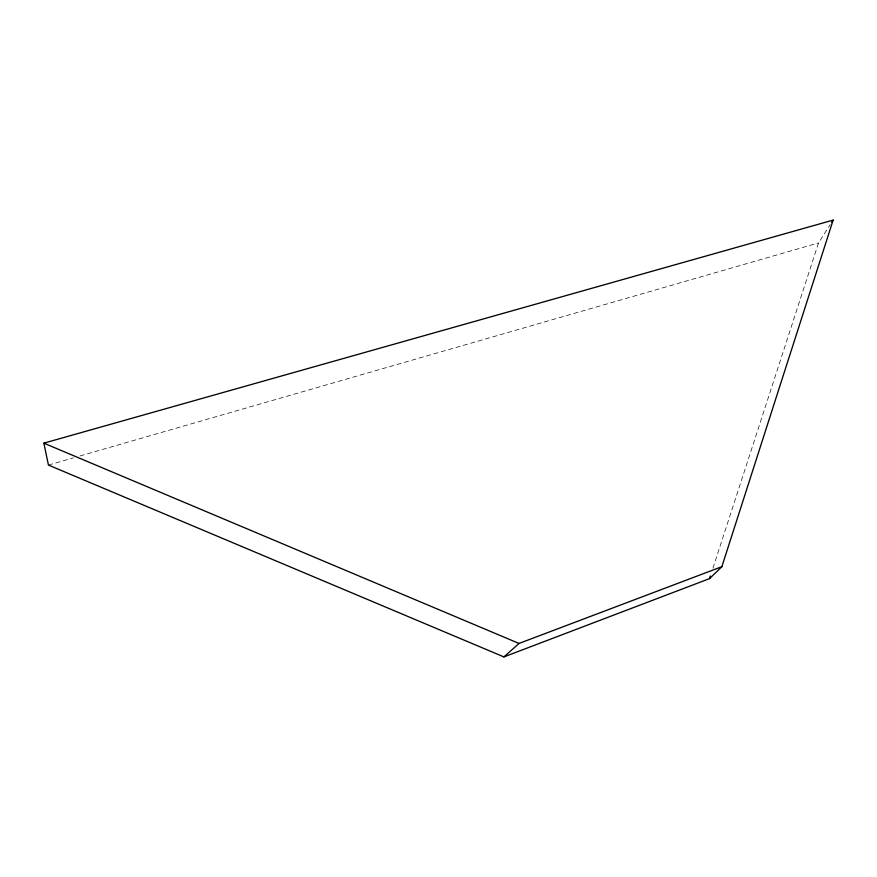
<?xml version="1.0" encoding="UTF-8"?>
<svg xmlns="http://www.w3.org/2000/svg" width="877" height="877" viewBox="0 0 877 877"><rect width="100%" height="100%" fill="white"/><g stroke="black" fill="none" stroke-linecap="round" stroke-linejoin="round"><path stroke-width="0.66" stroke-dasharray="4.38 3.29" d="M712.924 568.219L818.526 242.918L830.223 224.655M48.443 465.062L73.46 457.838M80.037 455.941L818.526 242.918"/><path stroke-width="1.32" d="M721.859 566.685L833.15 220.094L43.85 443.159L48.443 465.062L503.902 656.906L709.548 578.623L721.859 566.685L519.02 643.444L503.902 656.906M709.548 578.623L710.392 576.025M831.692 222.374L833.15 220.094M43.85 443.159L519.02 643.444"/></g></svg>
